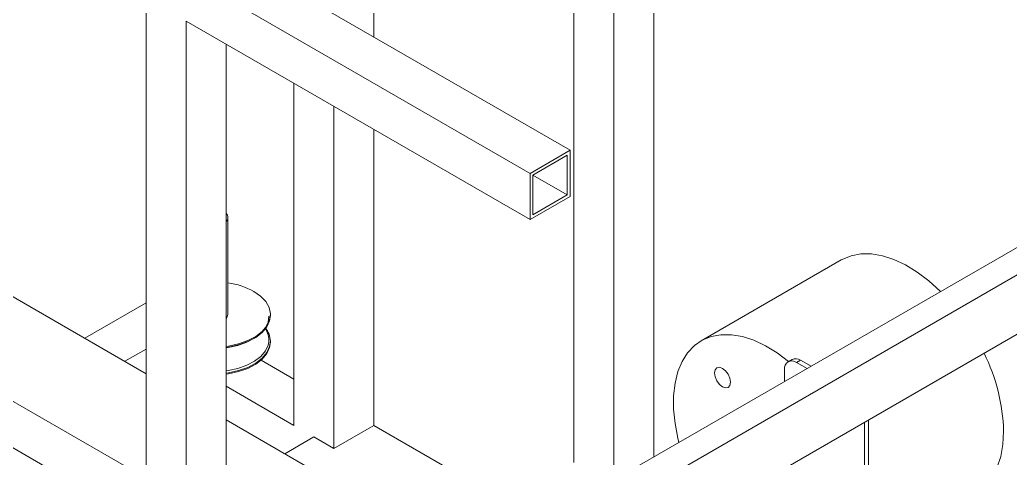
# Model space of a CAD drawing. Header units: millimetres. Extents: x 127 to 2222, y 23 to 864.
# Drawn here: x 847.7 to 935.2, y 238.8 to 277.6 of the extents above; entities that cross this region are included whole.
import ezdxf

# ---------------------------------------------------------------- set-up
doc = ezdxf.new("R2010")
doc.units = ezdxf.units.MM

msp = doc.modelspace()

# ---------------------------------------------------------------- linework, layer by layer
at = {"color": 7, "linetype": 'Continuous', "lineweight": 15}
for p, q in [((892.755, 264.027), (811.438, 310.97)), ((900.157, 298.383), (900.157, 237.456)), ((903.692, 296.873), (903.692, 238.948)), ((896.621, 296.341), (896.621, 238.46)), ((878.943, 286.136), (878.943, 276.082)), ((896.291, 266.068), (870.235, 281.109)), ((858.814, 279.538), (858.814, 231.808)), ((892.755, 259.944), (862.35, 277.497)), ((862.35, 277.497), (862.35, 229.767)), ((865.885, 275.456), (865.885, 228.843)), ((871.872, 272), (871.872, 241.754)), ((875.408, 269.959), (875.408, 239.713)), ((878.943, 267.918), (878.943, 241.754)), ((896.291, 266.068), (892.755, 264.027)), ((896.043, 265.639), (893.003, 263.884)), ((896.043, 262.128), (896.043, 265.639)), ((896.291, 261.985), (896.291, 266.068)), ((900.907, 237.34), (950.404, 265.914)), ((904.227, 236.826), (953.724, 265.4)), ((892.755, 264.027), (892.755, 259.944)), ((893.003, 263.884), (893.003, 260.373)), ((896.043, 262.128), (893.003, 263.883)), ((892.755, 259.944), (896.291, 261.985)), ((893.003, 260.373), (896.043, 262.128)), ((908.454, 234.029), (954.939, 260.865)), ((866.051, 251.551), (866.051, 260.125)), ((858.814, 246.321), (841.844, 256.118)), ((920.259, 256.375), (907.885, 249.231)), ((853.39, 249.453), (858.814, 252.585)), ((869.801, 251.463), (869.801, 251.551)), ((869.801, 249.102), (869.801, 249.19)), ((856.925, 247.412), (858.814, 248.502)), ((841.844, 246.881), (858.814, 237.084)), ((868.972, 247.51), (871.872, 245.836)), ((915.908, 247.582), (915.554, 247.378)), ((916.658, 247.508), (916.304, 247.303)), ((916.304, 247.303), (917.235, 246.766)), ((916.658, 247.508), (917.589, 246.97)), ((915.244, 245.616), (915.244, 246.691)), ((865.885, 245.21), (871.872, 241.754)), ((858.814, 232.967), (841.844, 242.764)), ((877.816, 235.352), (865.885, 242.239)), ((875.408, 239.713), (878.943, 241.754)), ((878.943, 241.754), (889.564, 235.623)), ((922.315, 218.468), (922.315, 242.031)), ((922.668, 242.235), (922.668, 218.466)), ((873.64, 240.733), (871.067, 239.248)), ((873.64, 240.733), (875.408, 239.713))]:
    msp.add_line(p, q, dxfattribs=at)
at = {"color": 7, "linetype": 'Continuous', "lineweight": 15, "flags": 128}
for points in [[(929.039, 253.58), (928.998, 253.621), (928.002, 254.523), (926.979, 255.297), (925.945, 255.931), (924.914, 256.415), (923.903, 256.744), (922.927, 256.91), (922, 256.912), (921.137, 256.75), (920.351, 256.426), (920.259, 256.375)], [(868.337, 253.592), (868.942, 253.169), (869.398, 252.687), (869.687, 252.165), (869.8, 251.62), (869.732, 251.072), (869.486, 250.542), (869.071, 250.049), (868.501, 249.61), (867.798, 249.24), (866.986, 248.955), (866.095, 248.763), (865.885, 248.733)], [(865.885, 251.192), (865.956, 251.275), (866.051, 251.551)], [(869.666, 251.413), (869.666, 251.408), (869.6, 250.875), (869.361, 250.359), (868.956, 249.879), (868.402, 249.452), (867.717, 249.092), (866.928, 248.814), (866.061, 248.628), (865.885, 248.603)], [(915.599, 247.403), (914.605, 248.153), (913.57, 248.787), (912.54, 249.272), (911.528, 249.6), (910.552, 249.766), (909.626, 249.768), (908.763, 249.606), (907.977, 249.282), (907.279, 248.802), (906.681, 248.171), (906.191, 247.401), (905.817, 246.502), (905.565, 245.489), (905.438, 244.376), (905.438, 243.18), (905.565, 241.921), (905.817, 240.616), (905.914, 240.231)], [(869.656, 249.124), (869.6, 248.846), (869.361, 248.33), (868.956, 247.849), (868.402, 247.422), (867.717, 247.063), (866.928, 246.785), (866.061, 246.598), (865.885, 246.573)], [(869.801, 249.102), (869.732, 248.623), (869.486, 248.093), (869.071, 247.599), (868.501, 247.16), (867.798, 246.791), (866.986, 246.505), (866.095, 246.313), (865.885, 246.284)], [(910.471, 245.568), (910.417, 245.911), (910.263, 246.265), (910.034, 246.574), (909.763, 246.792), (909.493, 246.887), (909.263, 246.842), (909.11, 246.666), (909.056, 246.384), (909.11, 246.041), (909.263, 245.687), (909.493, 245.378), (909.763, 245.159), (910.034, 245.065), (910.263, 245.11), (910.417, 245.286), (910.471, 245.568)], [(932.148, 235.78), (932.417, 235.95), (933.066, 236.506), (933.611, 237.208), (934.043, 238.044), (934.357, 239.002), (934.547, 240.067), (934.611, 241.224)]]:
    msp.add_lwpolyline(points, dxfattribs=at)
at = {"color": 8, "linetype": 'Continuous', "lineweight": 15, "flags": 128}
for points in [[(869.801, 251.463), (869.732, 250.984), (869.486, 250.454), (869.071, 249.961), (868.501, 249.521), (867.798, 249.152), (866.986, 248.867), (866.095, 248.675), (865.885, 248.645)], [(869.801, 249.19), (869.732, 248.711), (869.486, 248.181), (869.071, 247.687), (868.501, 247.248), (867.798, 246.879), (866.986, 246.593), (866.095, 246.402), (865.885, 246.372)]]:
    msp.add_lwpolyline(points, dxfattribs=at)
at = {"color": 7, "linetype": 'Continuous', "lineweight": 15}
for centre, radius, start, end in [((865.558, 260.125), 0.486, 312.30654, 47.69346), ((865.167, 247.824), 6.582, 61.21351, 82.28173), ((867.863, 249.143), 1.938, 1.38173, 39.18447), ((918.083, 240.745), 16.535, 1.66053, 26.52515), ((915.89, 246.796), 0.655, 50.79606, 189.2147), ((916.218, 246.894), 0.754, 54.38233, 114.30749)]:
    msp.add_arc(centre, radius, start, end, dxfattribs=at)
at = {"color": 8, "linetype": 'Continuous', "lineweight": 15}
msp.add_arc((867.905, 249.304), 1.76, 354.1087, 35.48748, dxfattribs=at)

doc.saveas('drawing.dxf')
